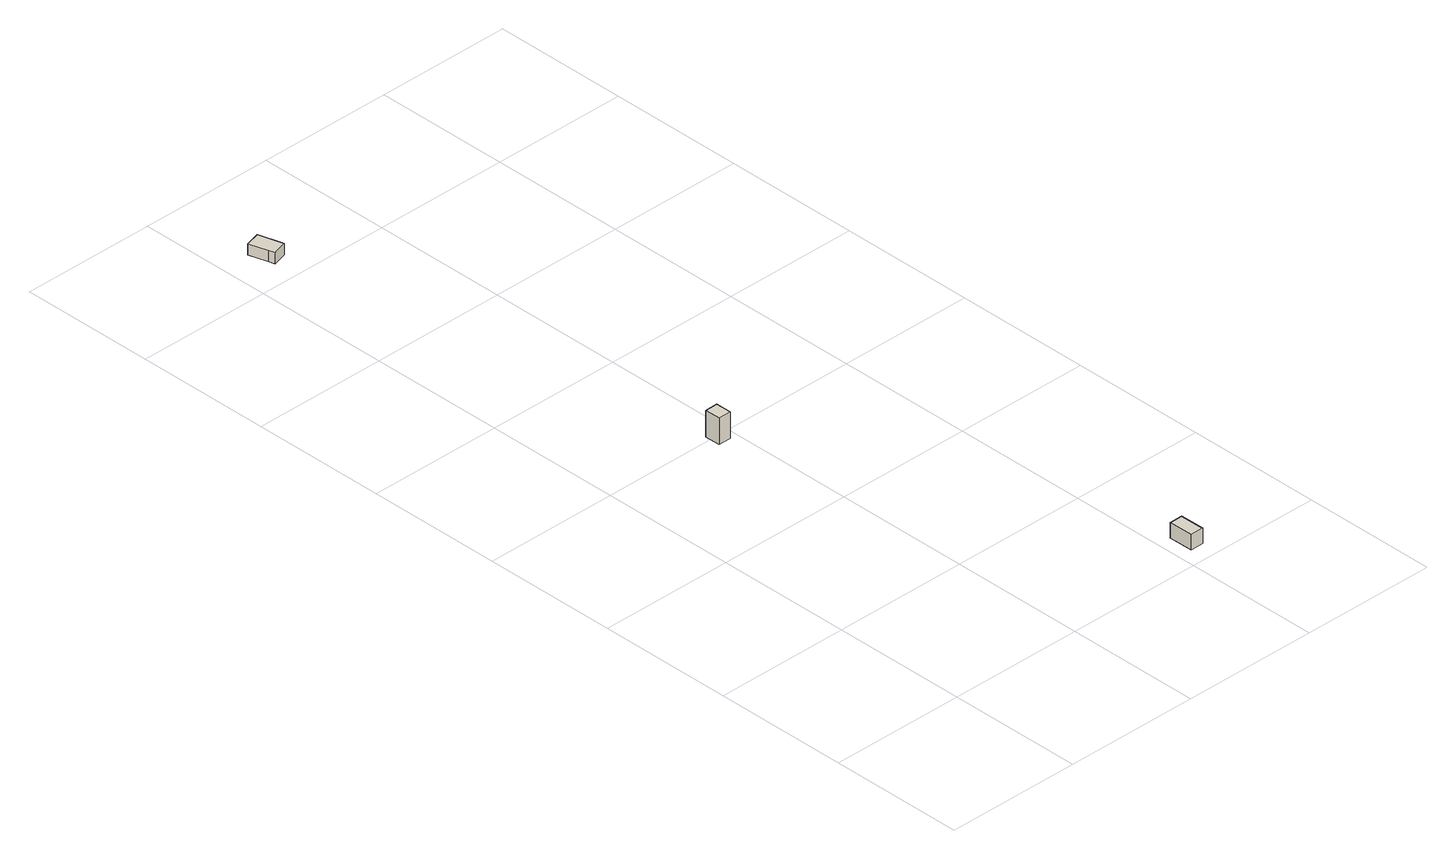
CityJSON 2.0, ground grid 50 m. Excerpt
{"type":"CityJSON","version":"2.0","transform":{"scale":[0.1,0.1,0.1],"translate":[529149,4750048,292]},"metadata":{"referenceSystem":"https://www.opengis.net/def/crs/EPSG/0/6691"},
"CityObjects":{
"building1":{"type":"Building","attributes":{"KeyCode":"643861","class":"3001","measuredHeight":16.4,"BuildingDetails.buildingStructureType":"611","BuildingDetails.prefecture":"01","BuildingDetails.city":"01100","BuildingDetails.surveyYear":2019},"geometry":[{"type":"Solid","lod":"1","boundaries":[[[[0,1,2,3]],[[2,4,5,3]],[[1,6,4,2]],[[0,7,6,1]],[[3,5,7,0]],[[4,6,7,5]]]]}]},
"building2":{"type":"Building","attributes":{"KeyCode":"645038","class":"3001","measuredHeight":4.5,"BuildingDetails.buildingStructureType":"611","BuildingDetails.prefecture":"01","BuildingDetails.city":"01100","BuildingDetails.surveyYear":2019},"geometry":[{"type":"Solid","lod":"1","boundaries":[[[[8,9,10,11,12,13]],[[12,14,15,13]],[[11,16,14,12]],[[10,17,16,11]],[[9,18,17,10]],[[8,19,18,9]],[[13,15,19,8]],[[14,16,17,18,19,15]]]]}]},
"building3":{"type":"Building","attributes":{"KeyCode":"643867","class":"3001","measuredHeight":7.6,"BuildingDetails.buildingStructureType":"611","BuildingDetails.prefecture":"01","BuildingDetails.city":"01100","BuildingDetails.surveyYear":2019},"geometry":[{"type":"Solid","lod":"1","boundaries":[[[[20,21,22,23]],[[22,24,25,23]],[[21,26,24,22]],[[20,27,26,21]],[[23,25,27,20]],[[24,26,27,25]]]]}]}
},
"vertices":[
[425,1462,0],[424,1519,0],[472,1520,0],[473,1462,0],[472,1520,98],[473,1462,98],[424,1519,98],[425,1462,98],
[26,2974,110],[19,2997,110],[0,3066,110],[55,3081,110],[78,2998,110],[80,2989,110],[78,2998,151],[80,2989,151],[55,3081,151],[0,3066,151],[19,2997,151],[26,2974,151],
[1048,8,54],[1000,7,54],[999,97,54],[1047,98,54],[999,97,111],[1047,98,111],[1000,7,111],[1048,8,111]
]}
